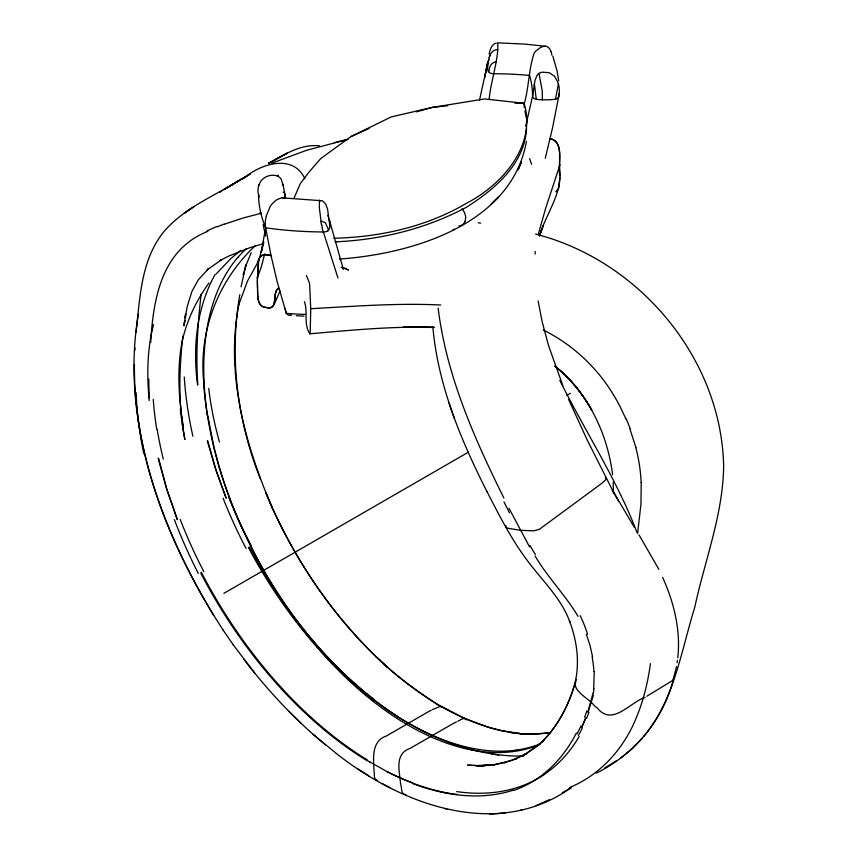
<?xml version="1.0" encoding="UTF-8"?>
<svg xmlns="http://www.w3.org/2000/svg" width="857" height="857" viewBox="0 0 857 857"><rect width="100%" height="100%" fill="white"/><g stroke="black" fill="none" stroke-linecap="round" stroke-linejoin="round"><path stroke-width="1.29" d="M613.494 493.621L613.194 482.245M148.775 379.073L149.172 397.948M134.42 364.343C133.649 459.706 172.107 551.405 223.249 630.281M539.589 235.761C545.813 213.982 562.01 194.303 559.91 170.725C557.95 160.602 564.002 141.426 550.012 138.555C565.042 141.994 557.757 164.694 559.782 175.706M465.565 217.742L465.522 218.61A17.868 10.316 60 0 1 464.858 221.674M526.541 128.561C524.538 164.255 494.435 189.451 466.401 207.276C425.94 228.808 380.722 239.939 335.055 241.845M526.659 123.462L526.755 119.637L524.923 110.981M525.695 126.215L532.808 95.02L534.939 80.483L537.135 75.17L539.171 73.252L541.978 72.181L549.091 72.674L554.383 76.08L557.811 82.068A32.973 29.877 -12.2 0 1 558.378 83.847L555.561 99.08M559.717 177.785L558.689 188.208L556.3 191.604M134.881 350.352L134.988 347.846M535.089 254.079L535.218 251.433M257.346 279.039L258.621 261.256L263.099 244.631L263.667 241.878L261.214 252.483L265.22 229.858M257.368 281.117L257.914 269.055M258.236 265.274C256.339 256.329 264.395 252.644 271.519 255.686C267.577 255.204 261.331 253.04 259.414 258.032M673.795 677.983C663.586 719.387 634.384 754.492 596.161 773.196M258.193 265.863L258.011 267.995M644.967 697.341C629.874 702.59 612.187 726.575 597.49 708.203A159.584 113.97 15.7 0 1 594.255 705.579C589.68 699.098 572.572 691.117 575.7 682.333M136.07 332.398C139.895 298.204 140.902 260.474 163.376 232.311C184.255 207.373 215.728 195.546 242.477 178.352M150.693 342.457C153.274 298.697 161.427 249.623 207.823 231.358M182.895 335.965C178.942 370.363 178.202 405.404 184.887 439.512L183.012 428.446M489.272 98.576C490.461 82.829 499.106 57.655 497.649 43.321M329.881 226.291L327.535 208.926L325.649 204.02L322.521 200.795L282.21 197.849M593.687 688.707L594.244 671.556M526.412 141.426C511.822 224.405 411.949 253.983 339.318 259.06M201.149 294.155C197.656 324.192 195.664 354.541 197.817 384.75M239.789 294.722C229.14 356.737 237.207 420.873 260.474 479.181M650.442 663.639C647.603 684.539 642.322 705.236 633.387 724.401M184.373 323.014L184.726 320.464M185.08 317.915L185.615 314.091L185.069 318.011M184.705 320.625L183.976 325.864L187.115 306.924L191.861 291.541L198.267 279.853L208.658 268.562L207.073 269.891L221.599 259.725L219.895 260.646L228.615 256.104L249.387 247.866L263.645 243.581M542.385 99.808L542.288 91.142L538.967 73.381M677.094 662.793L677.437 660.318M677.78 657.844C680.844 630.281 673.988 602.407 662.622 577.404M536.536 99.273C535.357 95.577 535.368 88.935 534.307 84.136M637.619 533.258L640.972 504.066L641.218 482.534M241.042 286.827L245.873 265.22L245.488 266.591L251.176 252.729M488.276 71.463A27.767 16.037 0 0 1 487.472 68.046C488.694 61.329 488.469 49.781 497.799 49.61M558.357 83.847A33.798 30.616 -9.4 0 1 559.118 87.328L559.364 91.678A27.199 24.671 -5.2 0 1 558.807 96.048L552.497 128.036L545.266 158.266M593.065 692.927L587.827 712.199M488.029 61.715L488.865 59.572M489.229 72.513C488.201 68.774 491.018 61.918 495.924 61.983M524.13 104.072C529.026 87.435 528.576 69.428 534.19 53.177A8.174 4.714 -60 0 1 535.646 51.206L540.156 47.703A18.747 10.82 -60 0 1 542.952 46.578L545.523 46.257A13.841 7.992 -60 0 1 547.13 46.589L549.541 48.517L551.072 51.57M487.569 63.429L484.633 77.591L487.719 62.743L479.47 100.365M264.706 253.79L261.353 266.72L257.336 277.893M574.533 684.722C580.178 663.564 577.093 640.961 569.402 620.736L569.862 621.946C561.089 597.715 541.645 580.114 526.766 559.782C510.922 538.55 498.935 514.811 486.84 491.34M676.569 666.51L672.916 680.297L646.874 696.205M489.283 57.612L489.818 55.534M489.101 54.066C489.99 49.781 491.5 44.136 496.417 43.011M138.395 314.251C120.387 418.623 159.927 526.98 213.575 615.283M257.582 290.095C257.732 296.49 257.207 306.849 265.927 307.427C279.361 311.23 271.069 291.948 278.943 288.273M538.207 234.614L545.791 207.812L559.985 164.812M153.532 324.578C147.104 349.292 146.826 375.205 149.182 400.508M266.248 216.007L270.191 206.483A13.841 7.992 -60 0 1 271.798 204.287L274.369 201.641A18.747 10.82 -60 0 1 277.165 199.531L281.685 197.828A8.174 4.714 -60 0 1 283.131 198.117L283.538 198.353M245.873 265.22L243.259 274.851L243.624 273.522M257.539 288.723C257.721 295.676 256.843 307.181 266.548 307.545C279.125 310.213 271.744 293.148 278.15 288.509M576.279 679.462C569.444 704.54 557.146 728.846 537.318 746.126M593.44 695.263L588.213 711.674M574.801 683.447C568.748 705.257 557.982 726.018 541.795 742.033L543.37 740.555M539.556 235.814L543.359 225.22L539.546 235.739M585.556 718.305L581.624 727.454M280.035 290.973L274.144 304.546M585.931 717.78L581.871 727.047M294.155 197.924L300.293 183.644L309.195 171.871L320.743 158.566L350.92 136.627L391.167 116.938L432.357 107.393L484.591 98.951L524.141 103.29C536.718 145.936 501.784 185.048 466.401 203.302C426.615 226.837 379.715 237.196 333.78 238.257M282.328 184.78L282.917 184.212L285.488 197.196M215.107 274.433C196.521 307.888 192.579 347.428 197.581 384.889M558.325 189.311L555.925 191.764M277.229 176.06L278.129 175.16L278.354 176.306L281.085 178.909L283.014 184.908M259.435 259.457L247.555 280.946L238.921 304.278L239.21 303.271C224.813 372.581 245.166 444.483 272.344 508.147L272.247 507.933C298.332 564.827 334.434 617.436 380.026 660.458L379.533 659.986C398.226 678.294 420.337 693.174 441.837 707.443M506.016 525.748L505.673 527.023L507.719 528.201L520.317 530.301L533.761 530.858L539.417 529.283L602.589 482.748L606.242 479.234L605.353 477.563M209.001 282.96C196.928 299.575 187.812 318.375 182.862 338.344L183.098 337.112C176.338 366.742 178.77 397.466 183.259 427.236L180.324 408.618M643.778 736.549C674.245 700.04 681.058 651.352 694.759 607.292C704.808 560.392 723.072 514.489 723.64 465.994C721.39 358.301 639.226 260.539 535.614 234.1M216.135 273.983L230.801 258.632L240.624 250.405M642.6 737.984L632.22 748.75L620.822 757.931M255.579 245.413C217.549 280.721 197.506 333.566 204.127 385.222M492.754 202.563L498.678 196.81L491.211 204.062M544.163 739.816L534.65 748.011L524.291 754.899L525.909 753.903L514.725 759.42L516.439 758.638L504.452 762.719L506.101 762.269L493.375 764.83L480.07 765.944L494.843 764.733L481.452 765.655L467.601 765.151L482.823 766.072M327.995 230.747L329.292 228.851A32.395 18.704 0 0 0 329.87 226.291M539.685 743.908L524.891 754.535L526.519 753.539L511.575 760.459L494.885 764.583L476.588 765.644L482.834 765.933L480.423 765.858M243.399 178.674C259.714 164.062 292.805 153.039 304.835 178.62M190.747 208.808L184.234 213.222L194.282 206.441M219.767 192.375L221.781 191.025M462.341 224.866L462.534 224.738A14.515 8.377 60 0 0 463.605 223.741A30.948 17.868 60 0 0 463.969 223.27L464.323 222.745A13.048 7.531 60 0 0 464.858 221.674M223.806 189.676L250.051 174.067L223.806 189.676L242.306 178.62M604.571 768.086L616.965 760.47M223.891 593.333L468.372 452.185M566.863 395.323L570.333 393.309M562.192 792.811L571.287 787.562C497.103 840.76 400.755 804.444 336.265 753.432M268.627 163.28L287.266 153.178L268.627 163.28C284.267 154.635 300.764 143.837 319.522 145.819M452.957 229.944L454.435 229.13M431.242 710.249L430.675 710.528A102.294 58.983 -59.9 0 0 428.136 711.878L388.639 734.674A98.255 56.658 -59.9 0 0 386.678 735.895C372.516 740.362 373.159 755.553 373.856 767.786A128.336 74.002 -59.9 0 0 374.048 770.936C374.745 773.925 373.202 779.581 377.176 780.298M432.442 709.639L440.744 706.136L464.869 718.477L488.758 727.4L500.563 730.528L523.498 734.031C466.444 728.857 416.566 695.038 375.987 656.623L387.021 666.853L386.496 666.36M457.767 721.24C460.295 720.458 464.205 716.334 466.165 719.891M456.438 721.905L454.66 722.794A102.122 65.368 -66.1 0 0 452.11 724.133L412.613 746.929A98.094 62.797 -66.1 0 0 410.664 748.161C395.098 753.185 398.987 768.654 400.315 781.359A128.743 82.411 -66.1 0 0 400.84 784.68C401.847 787.947 400.926 795.092 405.929 794.503M569.744 787.476C589.905 779.088 607.334 764.744 620.072 747.068A335.976 196.146 57.4 0 0 633.452 724.465M350.92 136.627L369.067 128.443M536.15 805.623L549.433 799.624M271.862 163.151L306.645 150.264L347.921 139.391M556.686 98.716L553.397 99.466A32.395 18.704 0 0 1 548.973 99.798L542.449 99.819A27.767 16.037 0 0 1 536.525 99.316M224.459 224.202L243.077 218.01L261.417 213.2M416.309 111.871L432.357 107.393L447.611 105.743M291.444 314.98L290.673 315.162M334.305 142.637L347.246 139.498M520.103 810.379L522.052 809.994M550.558 732.724L531.147 734.224L521.013 733.796L535.925 734.149L549.08 732.971M304.396 301.675C308.274 311.916 303.26 324.535 309.891 333.812C351.199 330.149 392.645 326.131 434.156 327.395L403.111 327.288L433.792 327.406M489.733 814.15L505.255 813.111M309.891 333.812A4.863 1.018 80.7 0 0 310.17 333.673L310.737 308.713C354.016 306.303 397.391 302.885 440.766 305.017M519.92 756.217L523.359 756.088C478.635 756.827 435.174 740.384 397.691 716.763A300.786 173.543 60 0 1 383.625 707.282L374.295 700.362M514.821 103.161L524.141 103.29L524.141 107.264M497.928 42.85L524.998 44.125L545.523 46.257M296.361 315.751L303.946 316.104M510.633 732.574L522.256 733.935M478.174 222.809L480.648 223.131M491.532 753.956L498.731 755.006M341.172 267.373L345.789 268.52L348.413 270.062L342.554 267.63M445.233 808.687L446.786 809.062M468.072 748.622L473.975 750.229M535.711 99.091L534.714 98.769A5.645 3.257 0 0 1 532.668 96.113M450.204 742.773L456.181 744.894M423.39 731.321L424.89 732.049M278.354 176.306C271.508 173.425 262.317 176.553 259.51 183.666A32.973 22.818 -7.1 0 0 259.007 185.091L259.414 184.523M543.338 330.031C572.358 344.428 596.997 367.278 613.623 395.077M386.796 771.482L367.182 760.459M382.843 783.973L389.806 787.658M369.635 761.937L370.449 762.43M357.98 768.943L368.906 775.906M554.972 366.228C570.216 377.969 582.171 393.417 591.78 409.967C582.235 393.47 570.301 378.098 555.132 366.421M313.191 734.417L336.255 753.421M555.047 366.25C587.848 392.667 607.495 433.31 612.562 474.703M259.864 212.74L261.117 213.789M325.51 744.894C294.937 719.719 267.759 690.592 243.752 659.129M289.023 711.514L300.989 723.254M376.469 657.073C332.42 614.49 297.293 563.017 272.065 507.258L266.088 493.364M254.668 673.024L233.254 644.839M462.127 208.744L462.448 209.183A10.305 5.956 60 0 1 465.715 217.828M328.66 218.631L328.981 219.113A27.767 16.037 0 0 1 329.849 222.52M223.131 630.141L233.34 644.935M535.068 555.968C547.612 577.372 565.449 595.09 578.057 616.408M634.126 527.034L612.327 489.968L618.808 501.559M639.022 534.907L658.862 569.348M529.605 546.97L508.994 508.265M612.841 490.9L587.291 440.177L568.609 399.437M559.814 380.347C585.127 431.532 616.997 479.534 637.254 533.14M487.055 491.768C472.539 463.101 459.202 433.749 449.1 403.219M503.895 498.078C474.125 437.959 446.326 375.302 438.141 308.102M306.452 275.547L309.281 282.628A5.335 1.114 80.7 0 1 309.645 284.428L310.737 308.713M529.583 158.588L531.415 163.762A5.335 1.168 81.4 0 1 531.533 164.34M625.996 419.127L620.243 406.904A188.037 186.333 20.1 0 0 613.623 395.077M265.949 493.096L272.162 507.473M230.426 500.509L239.199 521.881L254.475 553.429A289.602 167.415 60.9 0 0 539.16 744.733M562.867 385.704L548.523 345.532L542.095 321.482L538.121 300.978M226.119 497.96L215.685 469.368L207.308 440.83M226.012 498.024L215.771 469.325L207.651 440.627M177.292 519.363L166.622 488.876L158.17 458.345M177.292 519.674L166.697 488.79L158.556 458.302M629.777 428.468L635.915 447.536M586.413 634.394L590.023 645.492L592.616 656.965M337.947 277.957L323.378 231.958A249.087 143.805 0 0 1 265.691 227.823A249.087 143.805 0 0 1 258.514 194.518A27.199 18.972 -3.1 0 1 257.957 191.175L258.203 187.822A33.798 23.535 -5.5 0 1 258.878 185.08M454.446 418.559C443.68 389.067 435.549 358.397 432.881 327.042M552.851 56.198L557.104 71.056L558.71 80.794M319.982 200.988L319.5 200.088L319.329 207.673L320.989 220.902L325.446 222.863L328.638 230.094M343.357 269.387L329.624 220.849M219.553 468.297L213.907 446.925L207.715 415.463M327.877 215.375L328.317 217.153M258.739 195.417L259.168 197.196M322.275 227.48L321.632 224.438M263.142 224.684L265.616 236.125M265.681 227.833L271.016 255.504L277.314 282.339L286.324 313.255L288.059 314.99A11.58 6.685 -60 0 0 290.673 315.151M182.177 423.529L182.595 425.983M180.409 410.364L180.763 412.999M181.298 416.952L181.652 419.576M487.419 68.046L487.44 64.275A32.395 18.704 0 0 1 488.019 61.715M257.357 280.11L257.561 289.398M257.518 288.059L257.389 282.049M540.649 743.737A291.68 168.4 60 0 1 516.792 750.014M516.814 750.057A284.803 164.437 60 0 1 499.235 751.182A290.587 167.768 60 0 1 415.356 727.004A284.717 164.383 60 0 1 395.281 715.059M395.281 714.963A289.505 167.147 60 0 1 294.872 617.715A291.68 168.4 60 0 1 234.657 511.061A284.803 164.437 60 0 1 224.855 485.126A290.587 167.768 60 0 1 203.87 376.148A284.717 164.383 60 0 1 204.17 353.138M204.255 353.202A289.505 167.147 60 0 1 238.267 256.896M238.3 256.929A291.68 168.4 60 0 1 246.12 248.862M532.572 96.113A221.202 127.714 0 0 0 529.626 75.448A221.202 127.714 0 0 0 493.836 73.745M551.008 51.634A25.967 14.998 -60 0 1 551.897 55.169M558.753 93.916A249.087 143.805 0 0 1 558.807 96.048M558.7 96.048A5.667 3.267 0 0 1 556.739 98.748M493.825 73.691A5.645 3.257 0 0 1 489.165 72.545M284.856 198.385A221.202 127.714 0 0 1 284.749 194.453A5.645 3.257 0 0 0 283.281 192.107M265.584 227.908A25.967 14.998 -60 0 1 266.313 216.007M258.632 194.518A5.667 3.267 0 0 1 258.621 194.175M286.184 313.266A185.166 106.911 0 0 1 285.21 308.874M305.638 314.412A185.166 106.911 0 0 1 286.302 313.341M328.07 230.779A5.667 3.267 0 0 1 323.389 231.904M323.378 232.483A27.435 3.964 83.1 0 1 322.232 227.973M321.525 224.995A33.798 5.849 84 0 1 320.839 221.363M462.298 224.802A18.64 10.766 60 0 1 458.891 225.98M230.619 500.488A289.227 176.874 59.2 0 1 219.756 468.318M207.298 415.238A282.028 129.985 65.5 0 1 203.741 384.943M397.691 716.72A300.786 175.01 60.3 0 1 383.625 707.229M374.252 700.672A300.132 173.05 59.9 0 1 248.401 547.398M374.402 699.687A300.132 173.243 60 0 1 249.355 546.98M251.422 546.08A302.392 175.139 59.9 0 1 228.958 497.671M192.868 436.202A294.872 155.096 62.4 0 1 184.287 377.016M509.444 512.829A254.925 23 64.5 0 1 503.98 501.923M535.389 554.543A178.663 66.707 70.6 0 1 530.012 545.62M580.168 615.669A249.901 177.699 -12.4 0 1 587.506 634.105M592.133 656.965A249.216 166.419 9.9 0 1 593.944 671.534M593.965 688.685A175.471 115.716 -10.3 0 1 593.387 692.917M586.831 710.967A311.52 161.866 68.5 0 1 584.613 717.105M582.289 728.086A312.569 185.573 54.8 0 1 578.325 735.66M579.139 736.602A315.976 184.534 57.4 0 1 543.713 774.814M543.338 774.225A317.379 183.28 61.7 0 1 513.675 790.497M513.482 790.1A320.754 185.283 60.2 0 1 412.86 783.619M367.171 760.727A320.357 184.919 60 0 1 200.72 573.012M203.859 571.726A316.619 183.012 59.9 0 1 180.195 519.417M143.74 453.503A309.988 165.176 62.2 0 1 136.038 392.506M246.045 548.394A302.392 174.035 60.1 0 1 223.12 498.271M219.435 441.976A294.872 184.544 57.4 0 1 208.712 388.382M626.263 419.009A220.57 215.439 39.1 0 1 630.045 428.371M635.808 447.558A169.407 167.597 17.6 0 1 641.154 482.534M588.93 712.221A299.875 187.222 50.5 0 1 586.574 718.305M580.939 725.922A316.886 176.467 65.2 0 1 577.05 733.796M576.365 733.078A316.201 180.259 62.5 0 1 543.209 774.192M543.67 774.953A318.343 183.644 58.4 0 1 456.663 791.589M457.499 794.493A321.771 185.84 60 0 1 412.785 783.159M367.203 759.838A320.261 184.951 60 0 1 201.341 572.251M198.331 573.451A316.758 182.605 60.1 0 1 174.346 519.578M163.323 459.127A311.52 192.943 57.6 0 1 157.152 429.282M156.692 428.971A308.241 202.102 55.3 0 1 153.274 399.405M206.901 231.069A206.612 79.658 2.3 0 1 216.564 226.612M217.239 226.859A211.176 80.204 1.8 0 1 224.17 224.095M518.496 168.711L517.949 169.975L521.41 162.112L518.496 168.711M399.823 777.695A320.989 185.391 60 0 0 412.774 783.041A322.189 185.958 60 0 1 386.796 771.514A322.564 186.344 60 0 0 399.833 777.77"/></g></svg>
